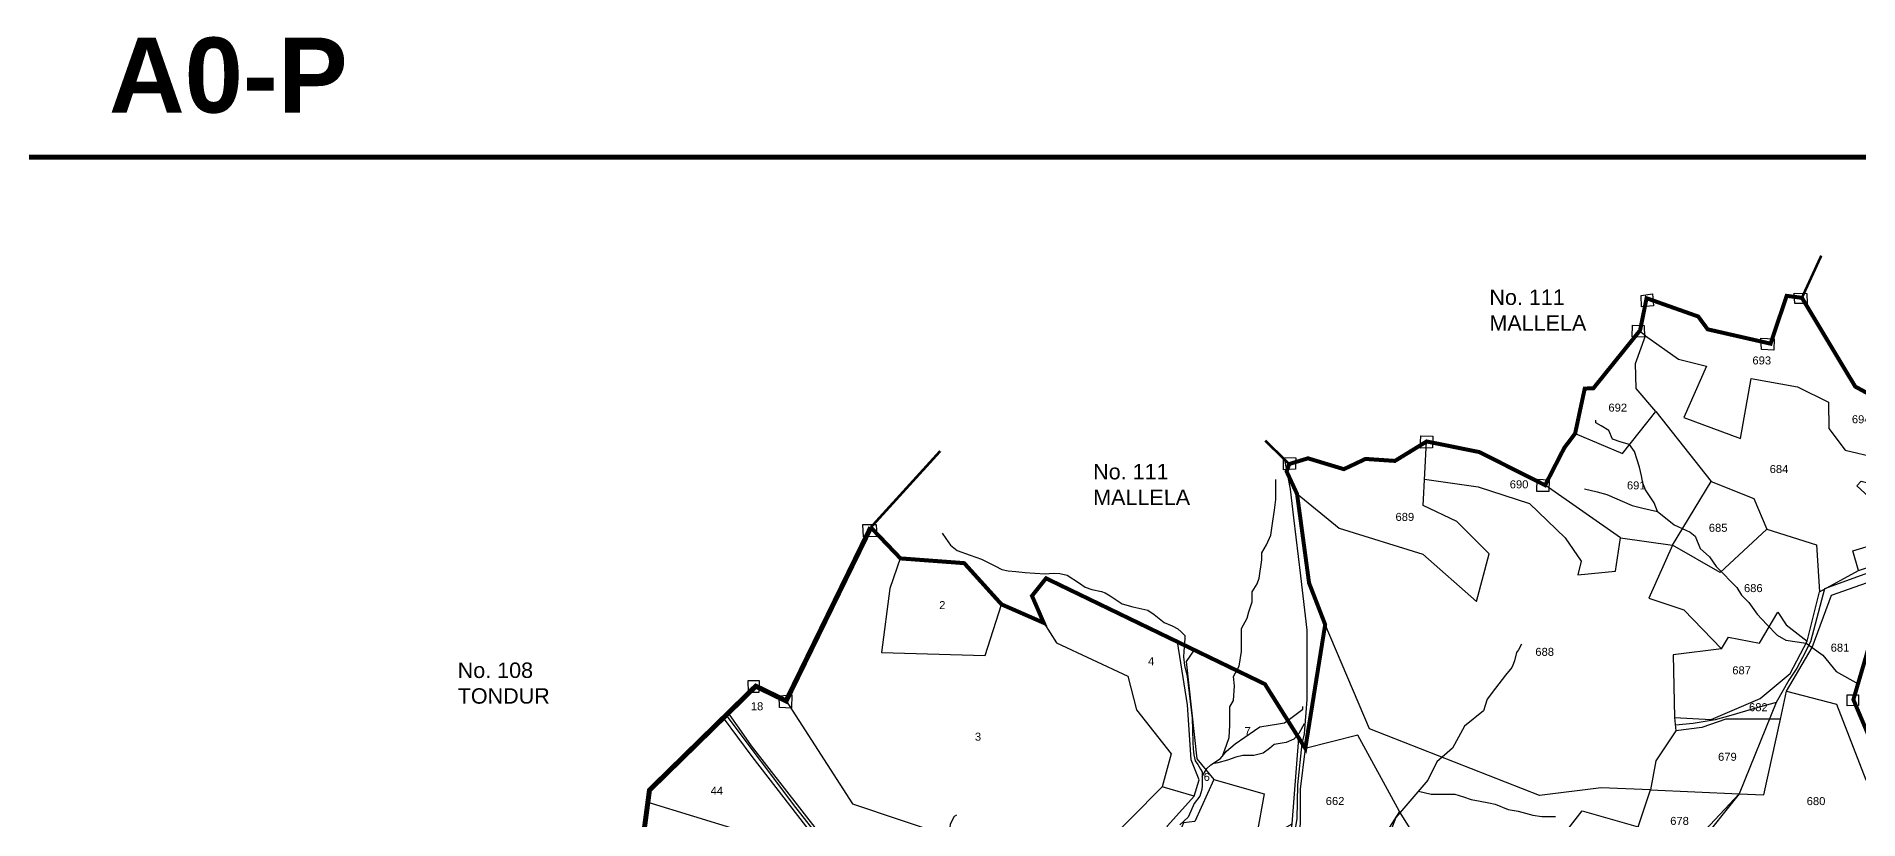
# Model space of a CAD drawing. Header units: inches. Extents: x 201585 to 225365, y 1598878 to 1613111.
# Drawn here: x 207148 to 210791, y 1611067 to 1612633 of the extents above; entities that cross this region are included whole.
import ezdxf

# ---------------------------------------------------------------- set-up
doc = ezdxf.new("R2010")
doc.units = ezdxf.units.IN
doc.header["$LTSCALE"] = 15
doc.header["$MEASUREMENT"] = 0
doc.linetypes.add('DASHED2', pattern=[0.375, 0.25, -0.125])
for name, color, linetype in [('PLOT', 7, 'Continuous'), ('PLOTS NO', 7, 'Continuous'), ('ROAD', 1, 'Continuous'), ('STREAM', 4, 'Continuous'), ('TEXT', 1, 'Continuous'), ('text2', 7, 'Continuous'), ('VILLAGE BOUNDARY STONES', 1, 'Continuous'), ('VILLAGE BOUNDRY', 5, 'Continuous')]:
    doc.layers.add(name, color=color, linetype=linetype)
doc.styles.get("Standard").update_dxf_attribs({"font": 'arial.ttf'})

msp = doc.modelspace()

# ---------------------------------------------------------------- linework, layer by layer
at = {"layer": 'PLOT'}
for points in [[(210224, 1611839.2), (210318.7, 1611799.3), (210385.7, 1611883.2), (210346.1, 1611929.3), (210345, 1611979.5), (210364.5, 1612034.3), (210352.6, 1612043.9)], [(210364.5, 1612034.3), (210430.7, 1611988.2), (210486.9, 1611973.9), (210441.4, 1611871.4), (210554.6, 1611829.3), (210575.8, 1611949.1), (210668.3, 1611932.7), (210730.9, 1611901.9), (210731, 1611849.1), (210764.2, 1611805.9), (210888, 1611776.7), (210888, 1611806.1)], [(210385.7, 1611883.2), (210496.1, 1611743.3), (210581.1, 1611709.3), (210607, 1611647.8), (210514.3, 1611561.5), (210418.6, 1611615.9)], [(209668.1, 1611718.4), (209752.2, 1611650.3), (209919.7, 1611598.2), (210026.9, 1611503.4), (210052, 1611598.6), (209987.2, 1611663.4), (209920.4, 1611695.2), (209927.2, 1611823.4)], [(209923.2, 1611748.3), (210030.4, 1611732.4), (210132.5, 1611699.4), (210204.1, 1611630.8), (210236.1, 1611583.8), (210229.4, 1611557), (210305, 1611564.2), (210314.6, 1611630.9), (210164, 1611735.9)], [(210418.6, 1611615.9), (210496.1, 1611743.3)], [(210790.7, 1611565.7), (210779, 1611605), (210827.6, 1611619.5), (210827.5, 1611697.9), (210787.5, 1611734.6), (210796.1, 1611743.9), (210916.2, 1611713.1)], [(210607, 1611647.8), (210706.5, 1611616.7), (210712.3, 1611523)], [(210314.6, 1611630.9), (210418.6, 1611615.9), (210371.3, 1611510.4), (210441.5, 1611487), (210516.5, 1611408.6), (210420.1, 1611396.7), (210422.9, 1611271.6), (210425.4, 1611244.8)], [(208875.5, 1611591.7), (208853.8, 1611529.4), (208837.5, 1611401.5), (209044.6, 1611395.7), (209077.2, 1611497.7)], [(210422.9, 1611271.6), (210496.3, 1611267.6), (210594.1, 1611309.7), (210654.2, 1611359.5), (210688.1, 1611423.9), (210712.3, 1611523), (210790.7, 1611565.7), (210863.3, 1611590.3)], [(210646.7, 1611324.4), (210698.2, 1611411.5), (210736.4, 1611516.3), (210853.6, 1611557.2)], [(209161.6, 1611460.8), (209187.4, 1611421.1), (209329.7, 1611354.2), (209347.3, 1611287.1), (209416.1, 1611199.2), (209398.3, 1611133.2), (209272.4, 1611005.6)], [(210374.9, 1611126.8), (210276.3, 1611131.2), (210152.8, 1611115.7), (209813, 1611248.8), (209724.3, 1611457.3)], [(210516.5, 1611408.6), (210530.6, 1611432.4), (210592.4, 1611420.3), (210629.6, 1611482.1), (210645.8, 1611456.7), (210688.1, 1611423.9)], [(209462.6, 1611114.5), (209472.1, 1611146.6), (209456.4, 1611187), (209449, 1611296.6), (209428.8, 1611422.9)], [(209462.2, 1611406.7), (209446.6, 1611383.7), (209467.5, 1611189), (209501.7, 1611147.7), (209463.6, 1611063.5), (209441.1, 1611060.8), (209404.1, 1610973), (209391.5, 1610975)], [(208646.6, 1611304.7), (208779, 1611099.2), (208966, 1611036.4), (209140.3, 1611006.7), (209176.2, 1611006.8), (209058.9, 1610743.4), (209039.5, 1610754.4), (208792.8, 1610915.5)], [(210634.4, 1611268.5), (210646.7, 1611324.4), (210746.4, 1611298.2), (210804.9, 1611147.1), (210847.4, 1611148.6)], [(208520.9, 1611270.6), (208578.2, 1611193.7), (208701.1, 1611034.5), (208735, 1610990.4), (208792.8, 1610915.5), (208723.8, 1610741.8), (208855.2, 1610760.4), (208789.6, 1610557.3), (208789.6, 1610534.8), (208766.5, 1610538.5), (208590.9, 1610591.1), (208600.4, 1610623.1), (208235.5, 1610733.2)], [(208530.7, 1611280.3), (208552.1, 1611249.9), (208576.7, 1611215), (208709, 1611045.5), (208797.6, 1610931.7), (209044.8, 1610761.3), (209110, 1610900.3), (209130.2, 1610980.5), (209134.8, 1611007.6)], [(210551.7, 1611119), (210601.1, 1611116.8), (210634.4, 1611268.5), (210525.3, 1611268.4), (210477.2, 1611251.7), (210425.4, 1611244.8), (210385.6, 1611185.2), (210374.9, 1611126.8)], [(209894.3, 1611049.8), (209873.1, 1611083.3), (209789.8, 1611236.1), (209684.6, 1611209.8)], [(209523.7, 1610462), (209543.4, 1610560.9), (209630.6, 1610699.6), (209609.6, 1610736.6), (209609.5, 1610807.6), (209628.5, 1610858.8), (209658.6, 1611058.7), (209671.7, 1611230.4)], [(209684.6, 1611209.8), (209674.5, 1611128.1), (209674.6, 1611058.8), (209666.2, 1611008.6), (209641.3, 1610859.4), (209616.5, 1610807.1), (209620.8, 1610739.8), (209642.3, 1610694.7), (209549.3, 1610558.1), (209535, 1610439.6)], [(209325.9, 1610973.9), (209391.5, 1610975), (209409, 1611054.8), (209462.6, 1611114.5), (209398.3, 1611133.2)], [(209501.7, 1611147.7), (209602.5, 1611118.9), (209588.1, 1611041.7), (209618.5, 1611036.1), (209658.6, 1611058.7)], [(210350.3, 1611052.9), (210374.9, 1611126.8), (210551.7, 1611119), (210469.9, 1611016)], [(208370.2, 1611102.5), (208735, 1610990.4)], [(209873.1, 1611083.3), (209805.3, 1610978), (209847.2, 1610849.3), (209822.7, 1610825.7), (209804.3, 1610752.8), (209824.6, 1610719.5), (209804.2, 1610684.9)], [(210252.9, 1610864), (210184.9, 1611016.3), (210238.2, 1611084.8), (210350.3, 1611052.9), (210333.3, 1610985.9)]]:
    msp.add_lwpolyline(points, dxfattribs=at)
at = {"layer": 'ROAD'}
for points in [[(209683.2, 1611238.7), (209688.4, 1611307.8), (209688.2, 1611446.2), (209675.9, 1611554.7), (209661.9, 1611670.4), (209655, 1611727.8), (209643.9, 1611786.6)], [(210859.9, 1611578.8), (210722.6, 1611528.6), (210694.9, 1611422.7), (210678.6, 1611391.2), (210667.3, 1611370.1), (210651, 1611346.1), (210625.8, 1611301.2), (210582.6, 1611289.3), (210535, 1611275.7), (210503.9, 1611266.9), (210460.3, 1611259.4), (210424.4, 1611256.1)], [(208525.9, 1611277.1), (208665.1, 1611091.7), (208792.5, 1610929.4)], [(210625.8, 1611301.2), (210551.7, 1611119)], [(209528.4, 1610438.6), (209534.6, 1610487.3), (209546.6, 1610558.3), (209612.7, 1610662.7), (209636.3, 1610696.8), (209615.1, 1610739.4), (209613.4, 1610807.3), (209635.4, 1610859.3), (209664.6, 1611045.6), (209668.3, 1611068.8), (209669.7, 1611137.1), (209678.5, 1611219.5), (209683.2, 1611238.7)], [(210551.7, 1611119), (210397, 1610953.3), (210216.8, 1610658.2), (210130.5, 1610491.5), (210130.6, 1610437), (210148.9, 1610328.5)]]:
    msp.add_lwpolyline(points, dxfattribs=at)
at = {"layer": 'STREAM'}
for points in [[(210388.9, 1611683.2), (210382.3, 1611701), (210364.9, 1611726.9), (210359.6, 1611739.7), (210356.5, 1611754.7), (210352.9, 1611772.1), (210342.5, 1611803.4), (210332.9, 1611817.1), (210315.8, 1611821.7), (210298.9, 1611827.8), (210291.6, 1611845.3), (210276, 1611854.4), (210265.2, 1611860.8), (210265.2, 1611866)], [(209518.7, 1611194), (209527, 1611216.5), (209532.6, 1611231.7), (209534, 1611256.5), (209533.5, 1611278.1), (209533.5, 1611293.1), (209540.7, 1611305.7), (209543, 1611334.7), (209541.2, 1611353.7), (209552.1, 1611374.1), (209557.3, 1611403.4), (209557.3, 1611430), (209557.2, 1611441.7), (209557.2, 1611449.5), (209568.2, 1611470.4), (209572, 1611482.8), (209578.2, 1611503), (209578.2, 1611523.1), (209588.5, 1611538.6), (209592.1, 1611550), (209597.7, 1611587), (209597.7, 1611600.6), (209607.1, 1611617), (209615.6, 1611636.3), (209619.6, 1611664), (209622.8, 1611686.3), (209625.8, 1611707.1), (209625.8, 1611727.1), (209625.8, 1611747.2)], [(210242.9, 1611729), (210268.4, 1611722.5), (210287.4, 1611717.6), (210337.9, 1611695.4), (210359.3, 1611690.3), (210388.9, 1611683.2), (210405, 1611670.4), (210422.1, 1611656.9), (210445.3, 1611646), (210454.1, 1611641.9), (210464.3, 1611634), (210473.7, 1611609.1), (210492.7, 1611592.6), (210506.2, 1611573.3), (210520.7, 1611558.5), (210534.8, 1611544), (210547.3, 1611531.3), (210556.6, 1611515.8), (210571.1, 1611501.7), (210587.8, 1611478), (210607.5, 1611457.7), (210628.2, 1611436.3), (210645.1, 1611426), (210686.2, 1611420.3), (210698.2, 1611411.5), (210719.2, 1611396.3), (210746.2, 1611363.6), (210789.6, 1611339.1), (210789.6, 1611339.1)], [(208958.4, 1611640.2), (208966.1, 1611629.6), (208975.2, 1611615.8), (208988.8, 1611605.2), (209014.4, 1611596.4), (209037, 1611588.2), (209063.6, 1611575), (209077.7, 1611567.7), (209090.6, 1611564.5), (209105.7, 1611563.3), (209124.8, 1611561.6), (209143.9, 1611559.8), (209164.6, 1611559), (209180.8, 1611560.3), (209193.5, 1611559.4), (209208.4, 1611555.9), (209233.1, 1611540.3), (209244.5, 1611532.2), (209257.7, 1611527.1), (209277.1, 1611523.2), (209284.5, 1611520.9), (209294.5, 1611514.9), (209318.2, 1611498.7), (209339.9, 1611492.8), (209369.6, 1611486.3), (209382.4, 1611477.4), (209402.4, 1611461.7), (209418.4, 1611454.6), (209430, 1611448.7), (209436.6, 1611442.6), (209443.4, 1611435.2), (209443.6, 1611429.5), (209441.6, 1611403.3), (209440.8, 1611393.1), (209443.1, 1611375.4), (209448.4, 1611353.3), (209458.2, 1611269.9), (209459.8, 1611222.5), (209460.7, 1611209), (209461.7, 1611196.8), (209464.4, 1611185.2), (209469.7, 1611177.3), (209475.2, 1611168.1), (209478.3, 1611162.6), (209478.6, 1611135), (209478, 1611127.7), (209474, 1611114.5), (209462.7, 1611099.6), (209455.8, 1611084.4), (209450.3, 1611072), (209433.6, 1611056.7)], [(210116.5, 1611418), (210111.1, 1611406.9), (210106.6, 1611401.7), (210102.9, 1611384.8), (210099.6, 1611376.4), (210097.7, 1611371.4), (210084.9, 1611356.1), (210065.1, 1611330.3), (210048, 1611308), (210040.5, 1611285), (210003, 1611254.2), (209978.6, 1611210.5), (209947.2, 1611182.8), (209929.6, 1611146.5), (209865.7, 1611071.9), (209845.7, 1611019.3)], [(209478.4, 1611153.5), (209487.9, 1611169.7), (209496, 1611176.8), (209514.8, 1611189.3), (209527, 1611204.1), (209544.6, 1611218.7), (209583.3, 1611245.4), (209593.9, 1611252.7), (209630.7, 1611258.7), (209643, 1611260.7), (209660.9, 1611274.2), (209679.8, 1611288.3), (209679.8, 1611293.3)], [(209682.4, 1611259.2), (209671.5, 1611239.7), (209661.8, 1611228.1), (209646.6, 1611221.4), (209622.2, 1611217.6), (209613.1, 1611209.6), (209600.3, 1611200.3), (209581.4, 1611195.5), (209559.5, 1611195.5), (209545.8, 1611192.3), (209528.9, 1611185.9), (209509.9, 1611180.7), (209498.8, 1611178.7)], [(209910.8, 1611124.5), (209935.9, 1611118), (209973.8, 1611118), (209983.6, 1611118.1), (210000.7, 1611112.7), (210016.1, 1611107.9), (210033.9, 1611104.3), (210051.6, 1611100.8), (210064.2, 1611098.3), (210090, 1611087.3), (210110.2, 1611084.5), (210139.6, 1611076.6), (210157.4, 1611073.4), (210179.9, 1611073.4), (210184.8, 1611073.4)], [(208844.2, 1610901.4), (208858.1, 1610913.5), (208869.2, 1610931), (208883.3, 1610941), (208893.4, 1610949.3), (208904.4, 1610964), (208913.9, 1610978.4), (208924.4, 1610987.2), (208931.6, 1610992.5), (208936.1, 1610998.4), (208941.3, 1611010.8), (208947.3, 1611020.7), (208953.4, 1611026.1), (208956.1, 1611027.8), (208965.7, 1611032.6), (208970.5, 1611043), (208974.8, 1611051.1), (208975.5, 1611058.9), (208983, 1611074.2), (208987.6, 1611076.9)]]:
    msp.add_lwpolyline(points, dxfattribs=at)
at = {"layer": 'text2', "color": 5, "const_width": 10}
msp.add_lwpolyline([(202205.6, 1612391.7), (212637.8, 1612391.7), (212637.8, 1598882.9), (202205.6, 1598882.9)], close=True, dxfattribs=at)
at = {"layer": 'VILLAGE BOUNDARY STONES'}
for points in [[(210378.8, 1612118.6), (210380.7, 1612094.3), (210356.7, 1612092.4), (210356, 1612115.5)], [(210661.8, 1612119.9), (210687.3, 1612119.4), (210687.9, 1612099.4), (210663, 1612099.1)], [(210338.9, 1612056.1), (210361.8, 1612055.1), (210362.7, 1612032), (210338.1, 1612032.5)], [(210595.1, 1612029.8), (210622.1, 1612028.9), (210621.4, 1612006.2), (210596.3, 1612007.2)], [(209915.4, 1611834.6), (209939.4, 1611834.3), (209939.2, 1611810.8), (209914, 1611809.8)], [(209640.9, 1611791.5), (209665.7, 1611790.8), (209665.3, 1611768), (209641.2, 1611767)], [(210147.9, 1611748.1), (210172.1, 1611746.9), (210171.2, 1611723.5), (210147.3, 1611723.6)], [(208800.3, 1611657.7), (208826.8, 1611657.4), (208827.8, 1611633.4), (208801.1, 1611632.7)], [(208570.8, 1611345.5), (208592.6, 1611345.2), (208592, 1611321.2), (208571.3, 1611321.4)], [(208632.4, 1611315.1), (208658.2, 1611316.6), (208657.4, 1611289.9), (208633.4, 1611291.3)], [(210767.8, 1611316.7), (210790.3, 1611316.7), (210790.3, 1611295.2), (210767.8, 1611295.1)]]:
    msp.add_lwpolyline(points, close=True, dxfattribs=at)
at = {"layer": 'VILLAGE BOUNDRY', "const_width": 5.13, "elevation": 10.3}
msp.add_lwpolyline([(210677.4, 1612110.6), (210716.1, 1612194.8)], dxfattribs=at)
at = {"layer": 'VILLAGE BOUNDRY', "linetype": 'DASHED2', "ltscale": 8}
for points, const_width in [([(210851.2, 1611896.7), (210784, 1611933.1), (210677.4, 1612110.6), (210646.9, 1612114.5), (210614.8, 1612018.9), (210489, 1612047.6), (210470.1, 1612073.2), (210366.8, 1612109.8), (210353.9, 1612045.6), (210260.6, 1611929.8), (210243.2, 1611929.1), (210224, 1611839.2), (210202.4, 1611810.7), (210164, 1611735.9), (210032.5, 1611802.2), (209927.2, 1611823.4), (209863.7, 1611784.5), (209804.9, 1611788.5), (209761.6, 1611768), (209689.9, 1611789.7), (209652.4, 1611778.3), (209647.2, 1611763.4), (209668.1, 1611718.4), (209692.1, 1611540.6), (209724.3, 1611457.3), (209684.6, 1611209.8), (209603.8, 1611338.3), (209166.2, 1611549.8), (209138.2, 1611514.7), (209161.6, 1611460.8), (209077.2, 1611497.7), (209002.7, 1611580.1), (208875.2, 1611589.6), (208815.9, 1611651.6)], 8), ([(208815.9, 1611651.6), (208646.6, 1611304.7), (208585.9, 1611334.2), (208373.4, 1611126.3), (208358.4, 1611013.3)], 10), ([(210847.4, 1611148.6), (210780.3, 1611307.3), (210863.3, 1611590.3)], 8)]:
    msp.add_lwpolyline(points, dxfattribs=dict(at, const_width=const_width))
at = {"layer": 'VILLAGE BOUNDRY', "const_width": 5.13}
for points in [[(209652.4, 1611778.3), (209604.4, 1611825.1)], [(208815.9, 1611651.6), (208954.8, 1611804.3)]]:
    msp.add_lwpolyline(points, dxfattribs=at)

# ---------------------------------------------------------------- texts
at = {"layer": 'PLOTS NO'}
for s, p in [('693', (210578.5, 1611977.4)), ('692', (210290.6, 1611883.1)), ('694', (210777.3, 1611859.8)), ('690', (210093.3, 1611729.7)), ('691', (210327.6, 1611727.6)), ('684', (210613, 1611760.3)), ('689', (209864.9, 1611664.6)), ('685', (210491.3, 1611642.8)), ('686', (210561.6, 1611522.2)), ('2', (208952.6, 1611488.2)), ('681', (210734.9, 1611403.2)), ('4', (209370.2, 1611376.1)), ('688', (210144.5, 1611394.8)), ('687', (210538.2, 1611357.9)), ('18', (208576.1, 1611286)), ('682', (210571.7, 1611284.1)), ('3', (209024, 1611225.2)), ('7', (209563.1, 1611236.4)), ('679', (210509.8, 1611185)), ('6', (209481.3, 1611144.7)), ('44', (208495.7, 1611117.2)), ('662', (209725.4, 1611096.6)), ('680', (210687, 1611096.4)), ('678', (210414.1, 1611056.8))]:
    msp.add_text(s, height=16, dxfattribs=at).set_placement(p)
at = {"layer": 'TEXT', "insert": (207292.8, 1612630.9), "char_height": 150, "width": 795.497, "attachment_point": 1}
msp.add_mtext('\\pxql;{\\fArial|b1|i0|c0|p34;\\C1;A0-P}', dxfattribs=at)
at = {"layer": 'TEXT', "char_height": 30.8, "width": 460.149, "attachment_point": 1, "rotation": 0.0563}
for s, insert in [('No. 111\\PMALLELA', (210052.6, 1612127.1)), ('No. 111\\PMALLELA', (209260.4, 1611778.4)), ('No. 108\\PTONDUR', (207990, 1611381.3))]:
    msp.add_mtext(s, dxfattribs=dict(at, insert=insert))

doc.saveas('drawing.dxf')
